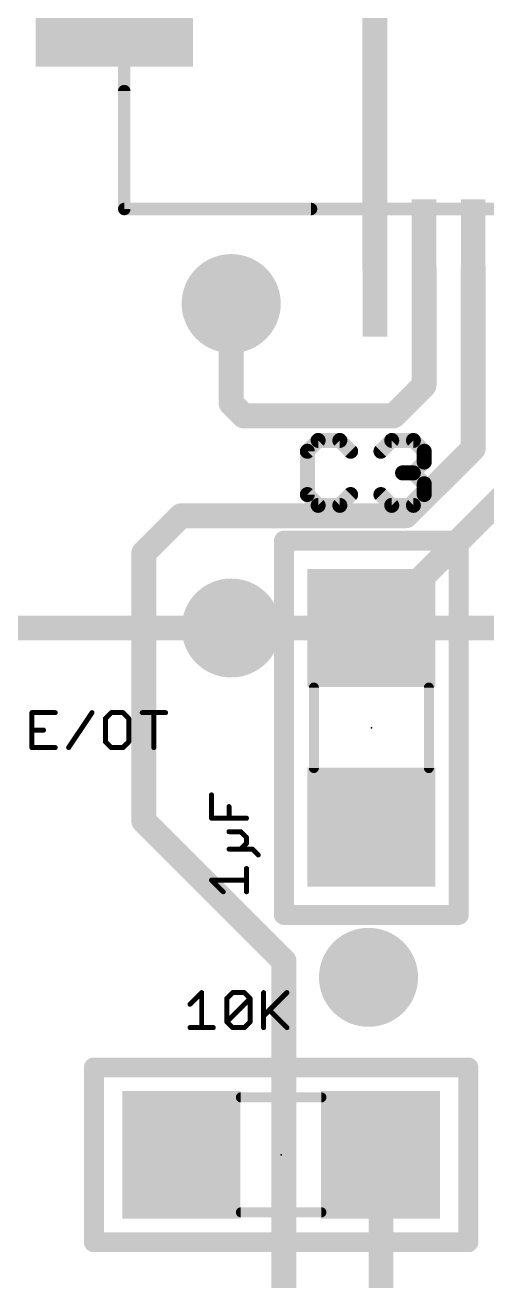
# Model space of a CAD drawing. Extents: x 0 to 40, y -0.1 to 39.1.
# Drawn here: x 14.16 to 18.86, y 18.12 to 30.9 of the extents above; entities that cross this region are included whole.
import ezdxf

# ---------------------------------------------------------------- set-up
doc = ezdxf.new("R2010")
doc.units = 0
for name, color, linetype in [('1', 12, 'CONTINUOUS'), ('16', 132, 'CONTINUOUS'), ('18', 110, 'CONTINUOUS'), ('21', 40, 'CONTINUOUS'), ('23', 53, 'CONTINUOUS'), ('25', 253, 'CONTINUOUS'), ('27', 253, 'CONTINUOUS'), ('51', 253, 'CONTINUOUS')]:
    doc.layers.add(name, color=color, linetype=linetype)

# ---------------------------------------------------------------- blocks, each defined once
blk = doc.blocks.new('RECT')
blk.add_solid([(-0.5, -0.5), (0.5, -0.5), (-0.5, 0.5), (0.5, 0.5)])
blk = doc.blocks.new('ROUNDV')
at = {"const_width": 0.5}
blk.add_lwpolyline([(0, -0.25, 1), (0, 0.25, 1), (0, -0.25)], format="xyb", dxfattribs=at)

msp = doc.modelspace()

# ---------------------------------------------------------------- linework, layer by layer
at = {"layer": '1', "const_width": 0.254}
for points in [[(17.718, 28.43), (17.718, 32.701)], [(18.218, 28.43), (18.218, 27.235)], [(18.718, 28.43), (18.718, 26.592)], [(16.256, 27.051), (16.256, 28.067)], [(18.218, 27.235), (17.907, 26.924)], [(16.383, 26.924), (16.256, 27.051)], [(17.907, 26.924), (16.383, 26.924)], [(18.718, 26.592), (18.034, 25.908)], [(19.218, 26.301), (17.682, 24.765)], [(15.367, 25.527), (15.748, 25.908)], [(15.748, 25.908), (18.034, 25.908)], [(15.367, 22.801), (15.367, 25.527)], [(17.682, 24.765), (16.256, 24.765)], [(15.367, 22.801), (16.793, 21.375)], [(16.793, 21.375), (16.793, 15.554)], [(17.78, 17.78), (17.78, 19.402)]]:
    msp.add_lwpolyline(points, dxfattribs=at)
at = {"layer": '1', "const_width": 0.127}
for points in [[(18.2815, 28.43, 1), (18.1545, 28.43)], [(18.7815, 28.43, 1), (18.6545, 28.43)], [(17.6545, 28.43, 1), (17.7815, 28.43)], [(16.3195, 28.067, 1), (16.1925, 28.067)], [(18.2629, 27.1901, 1), (18.1731, 27.2799)], [(18.1545, 27.235, 1), (18.2815, 27.235)], [(16.3009, 27.0959, 1), (16.2111, 27.0061)], [(16.1925, 27.051, 1), (16.3195, 27.051)], [(16.383, 26.9875, 1), (16.383, 26.8605)], [(16.3381, 26.8791, 1), (16.4279, 26.9689)], [(17.8621, 26.9689, 1), (17.9519, 26.8791)], [(17.907, 26.8605, 1), (17.907, 26.9875)], [(18.7629, 26.5471, 1), (18.6731, 26.6369)], [(18.6545, 26.592, 1), (18.7815, 26.592)], [(15.748, 25.9715, 1), (15.748, 25.8445)], [(15.7929, 25.8631, 1), (15.7031, 25.9529)], [(17.9891, 25.9529, 1), (18.0789, 25.8631)], [(18.034, 25.8445, 1), (18.034, 25.9715)], [(15.4305, 25.527, 1), (15.3035, 25.527)], [(15.3221, 25.5719, 1), (15.4119, 25.4821)], [(16.256, 24.8285, 1), (16.256, 24.7015)], [(17.6371, 24.8099, 1), (17.7269, 24.7201)], [(17.682, 24.7015, 1), (17.682, 24.8285)], [(15.4119, 22.8459, 1), (15.3221, 22.7561)], [(15.3035, 22.801, 1), (15.4305, 22.801)], [(16.8565, 21.375, 1), (16.7295, 21.375)], [(16.7481, 21.3301, 1), (16.8379, 21.4199)], [(17.8435, 19.402, 1), (17.7165, 19.402)]]:
    msp.add_lwpolyline(points, format="xyb", dxfattribs=at)
at = {"layer": '16', "const_width": 0.254}
for points in [[(16.256, 24.765), (13.175, 24.765)], [(21.717, 24.765), (16.256, 24.765)]]:
    msp.add_lwpolyline(points, dxfattribs=at)
at = {"layer": '16', "const_width": 0.127}
for points in [[(16.256, 24.8285, 1), (16.256, 24.7015)], [(16.256, 24.7015, 1), (16.256, 24.8285)]]:
    msp.add_lwpolyline(points, format="xyb", dxfattribs=at)
at = {"layer": '21'}
for points, const_width in [([(15.168, 29.03), (15.168, 30.23)], 0.127), ([(17.068, 29.03), (15.168, 29.03)], 0.127), ([(16.793, 21.844), (16.793, 25.654)], 0.2032), ([(16.793, 25.654), (18.571, 25.654)], 0.2032), ([(18.571, 25.654), (18.571, 21.844)], 0.2032), ([(18.571, 21.844), (16.793, 21.844)], 0.2032), ([(14.859, 20.291), (18.669, 20.291)], 0.2032), ([(14.859, 18.513), (14.859, 20.291)], 0.2032), ([(18.669, 20.291), (18.669, 18.513)], 0.2032), ([(18.669, 18.513), (14.859, 18.513)], 0.2032)]:
    msp.add_lwpolyline(points, dxfattribs=dict(at, const_width=const_width))
for points, const_width in [([(15.1998, 30.23, 1), (15.1363, 30.23)], 0.0635), ([(15.168, 29.0617, 1), (15.168, 28.9983)], 0.0635), ([(15.1363, 29.03, 1), (15.1998, 29.03)], 0.0635), ([(17.068, 28.9983, 1), (17.068, 29.0617)], 0.0635), ([(16.8438, 25.654, 1), (16.7422, 25.654)], 0.1016), ([(16.793, 25.7048, 1), (16.793, 25.6032)], 0.1016), ([(18.6218, 25.654, 1), (18.5202, 25.654)], 0.1016), ([(18.571, 25.6032, 1), (18.571, 25.7048)], 0.1016), ([(16.793, 21.8948, 1), (16.793, 21.7932)], 0.1016), ([(16.7422, 21.844, 1), (16.8438, 21.844)], 0.1016), ([(18.5202, 21.844, 1), (18.6218, 21.844)], 0.1016), ([(18.571, 21.7932, 1), (18.571, 21.8948)], 0.1016), ([(14.859, 20.3418, 1), (14.859, 20.2402)], 0.1016), ([(14.9098, 20.291, 1), (14.8082, 20.291)], 0.1016), ([(18.7198, 20.291, 1), (18.6182, 20.291)], 0.1016), ([(18.669, 20.2402, 1), (18.669, 20.3418)], 0.1016), ([(14.859, 18.5638, 1), (14.859, 18.4622)], 0.1016), ([(14.8082, 18.513, 1), (14.9098, 18.513)], 0.1016), ([(18.6182, 18.513, 1), (18.7198, 18.513)], 0.1016), ([(18.669, 18.4622, 1), (18.669, 18.5638)], 0.1016)]:
    msp.add_lwpolyline(points, format="xyb", dxfattribs=dict(at, const_width=const_width))
at = {"layer": '23'}
for p in [(17.682, 23.749), (16.764, 19.402)]:
    msp.add_point(p, dxfattribs=at)
at = {"layer": '25', "const_width": 0.1524}
for points in [[(17.1409, 26.6742), (17.0307, 26.564)], [(17.3612, 26.6742), (17.1409, 26.6742)], [(17.4713, 26.564), (17.3612, 26.6742)], [(17.7791, 26.564), (17.8893, 26.6742)], [(17.8893, 26.6742), (18.1096, 26.6742)], [(18.1096, 26.6742), (18.2198, 26.564)], [(17.0307, 26.564), (17.0307, 26.1234)], [(18.2198, 26.564), (18.2198, 26.4538)], [(18.2198, 26.4538), (18.1096, 26.3437)], [(18.1096, 26.3437), (17.9994, 26.3437)], [(18.1096, 26.3437), (18.2198, 26.2335)], [(18.2198, 26.2335), (18.2198, 26.1234)], [(17.0307, 26.1234), (17.1409, 26.0132)], [(17.1409, 26.0132), (17.3612, 26.0132)], [(17.3612, 26.0132), (17.4713, 26.1234)], [(17.8893, 26.0132), (17.7791, 26.1234)], [(18.1096, 26.0132), (17.8893, 26.0132)], [(18.2198, 26.1234), (18.1096, 26.0132)]]:
    msp.add_lwpolyline(points, dxfattribs=at)
at = {"layer": '25', "const_width": 0.0762}
for points in [[(17.1409, 26.7123, 1), (17.1409, 26.6361)], [(17.1678, 26.6472, 1), (17.1139, 26.7011)], [(17.3881, 26.7011, 1), (17.3342, 26.6472)], [(17.3612, 26.6361, 1), (17.3612, 26.7123)], [(17.8893, 26.7123, 1), (17.8893, 26.6361)], [(17.9162, 26.6472, 1), (17.8623, 26.7011)], [(18.1365, 26.7011, 1), (18.0827, 26.6472)], [(18.1096, 26.6361, 1), (18.1096, 26.7123)], [(17.0688, 26.564, 1), (16.9926, 26.564)], [(17.0038, 26.5909, 1), (17.0576, 26.5371)], [(17.4444, 26.5371, 1), (17.4983, 26.5909)], [(17.7522, 26.5909, 1), (17.8061, 26.5371)], [(18.2579, 26.564, 1), (18.1817, 26.564)], [(18.1928, 26.5371, 1), (18.2467, 26.5909)], [(18.1817, 26.4538, 1), (18.2579, 26.4538)], [(18.2467, 26.4269, 1), (18.1928, 26.4808)], [(17.9994, 26.3818, 1), (17.9994, 26.3056)], [(18.1365, 26.3706, 1), (18.0827, 26.3167)], [(18.0827, 26.3706, 1), (18.1365, 26.3167)], [(18.1096, 26.3056, 1), (18.1096, 26.3818)], [(18.2579, 26.2335, 1), (18.1817, 26.2335)], [(18.1928, 26.2066, 1), (18.2467, 26.2605)], [(17.0576, 26.1503, 1), (17.0038, 26.0964)], [(16.9926, 26.1234, 1), (17.0688, 26.1234)], [(17.1409, 26.0513, 1), (17.1409, 25.9751)], [(17.1139, 25.9863, 1), (17.1678, 26.0401)], [(17.3342, 26.0401, 1), (17.3881, 25.9863)], [(17.3612, 25.9751, 1), (17.3612, 26.0513)], [(17.4983, 26.0964, 1), (17.4444, 26.1503)], [(17.8061, 26.1503, 1), (17.7522, 26.0964)], [(17.8893, 26.0513, 1), (17.8893, 25.9751)], [(17.8623, 25.9863, 1), (17.9162, 26.0401)], [(18.0827, 26.0401, 1), (18.1365, 25.9863)], [(18.1096, 25.9751, 1), (18.1096, 26.0513)], [(18.1817, 26.1234, 1), (18.2579, 26.1234)], [(18.2467, 26.0964, 1), (18.1928, 26.1503)]]:
    msp.add_lwpolyline(points, format="xyb", dxfattribs=at)
at = {"layer": '27', "const_width": 0.0508}
for points in [[(14.4654, 23.9033), (14.2281, 23.9033)], [(14.2281, 23.9033), (14.2281, 23.5474)], [(14.6023, 23.5474), (14.8396, 23.9033)], [(15.0358, 23.9033), (14.9765, 23.844)], [(15.1544, 23.9033), (15.0358, 23.9033)], [(15.2138, 23.844), (15.1544, 23.9033)], [(15.3507, 23.9033), (15.588, 23.9033)], [(15.4693, 23.5474), (15.4693, 23.9033)], [(14.9765, 23.844), (14.9765, 23.6067)], [(15.2138, 23.6067), (15.2138, 23.844)], [(14.2281, 23.7254), (14.3467, 23.7254)], [(14.2281, 23.5474), (14.4654, 23.5474)], [(14.9765, 23.6067), (15.0358, 23.5474)], [(15.0358, 23.5474), (15.1544, 23.5474)], [(15.1544, 23.5474), (15.2138, 23.6067)], [(16.0561, 22.8286), (16.0561, 23.0659)], [(16.234, 22.8286), (16.234, 22.9472)], [(16.412, 22.8286), (16.0561, 22.8286)], [(16.3527, 22.6917), (16.234, 22.6917)], [(16.412, 22.6323), (16.3527, 22.6917)], [(16.412, 22.573), (16.412, 22.6323)], [(16.234, 22.5137), (16.3527, 22.5137)], [(16.3527, 22.5137), (16.412, 22.573)], [(16.3527, 22.5137), (16.4713, 22.5137)], [(16.4713, 22.5137), (16.5306, 22.4544)], [(16.412, 22.0802), (16.412, 22.3174)], [(16.1747, 22.0802), (16.0561, 22.1988)], [(16.0561, 22.1988), (16.412, 22.1988)], [(15.837, 20.9347), (15.9556, 21.0533)], [(15.9556, 21.0533), (15.9556, 20.6974)], [(16.2112, 20.994), (16.2705, 21.0533)], [(16.2112, 20.7567), (16.2112, 20.994)], [(16.2112, 20.7567), (16.4485, 20.994)], [(16.2705, 21.0533), (16.3892, 21.0533)], [(16.3892, 21.0533), (16.4485, 20.994)], [(16.4485, 20.994), (16.4485, 20.7567)], [(16.5854, 21.0533), (16.5854, 20.6974)], [(16.5854, 20.816), (16.8227, 21.0533)], [(16.6447, 20.8754), (16.8227, 20.6974)], [(15.837, 20.6974), (16.0743, 20.6974)], [(16.2705, 20.6974), (16.2112, 20.7567)], [(16.3892, 20.6974), (16.2705, 20.6974)], [(16.4485, 20.7567), (16.3892, 20.6974)]]:
    msp.add_lwpolyline(points, dxfattribs=at)
at = {"layer": '27', "const_width": 0.0254}
for points in [[(14.2281, 23.916, 1), (14.2281, 23.8906)], [(14.2408, 23.9033, 1), (14.2154, 23.9033)], [(14.4654, 23.8906, 1), (14.4654, 23.916)], [(14.8501, 23.8963, 1), (14.829, 23.9103)], [(15.0358, 23.916, 1), (15.0358, 23.8906)], [(15.0448, 23.8943, 1), (15.0268, 23.9123)], [(15.1634, 23.9123, 1), (15.1455, 23.8943)], [(15.1544, 23.8906, 1), (15.1544, 23.916)], [(15.3507, 23.916, 1), (15.3507, 23.8906)], [(15.482, 23.9033, 1), (15.4566, 23.9033)], [(15.588, 23.8906, 1), (15.588, 23.916)], [(14.9892, 23.844, 1), (14.9638, 23.844)], [(14.9675, 23.853, 1), (14.9855, 23.835)], [(15.2265, 23.844, 1), (15.2011, 23.844)], [(15.2048, 23.835, 1), (15.2227, 23.853)], [(14.2281, 23.7381, 1), (14.2281, 23.7127)], [(14.3467, 23.7127, 1), (14.3467, 23.7381)], [(14.2281, 23.5601, 1), (14.2281, 23.5347)], [(14.2154, 23.5474, 1), (14.2408, 23.5474)], [(14.4654, 23.5347, 1), (14.4654, 23.5601)], [(14.5917, 23.5544, 1), (14.6129, 23.5404)], [(14.9855, 23.6157, 1), (14.9675, 23.5977)], [(14.9638, 23.6067, 1), (14.9892, 23.6067)], [(15.0358, 23.5601, 1), (15.0358, 23.5347)], [(15.0268, 23.5384, 1), (15.0448, 23.5564)], [(15.1455, 23.5564, 1), (15.1634, 23.5384)], [(15.1544, 23.5347, 1), (15.1544, 23.5601)], [(15.2011, 23.6067, 1), (15.2265, 23.6067)], [(15.2227, 23.5977, 1), (15.2048, 23.6157)], [(15.4566, 23.5474, 1), (15.482, 23.5474)], [(16.0688, 23.0659, 1), (16.0434, 23.0659)], [(16.2467, 22.9472, 1), (16.2214, 22.9472)], [(16.0561, 22.8413, 1), (16.0561, 22.8159)], [(16.0434, 22.8286, 1), (16.0688, 22.8286)], [(16.2214, 22.8286, 1), (16.2467, 22.8286)], [(16.412, 22.8159, 1), (16.412, 22.8413)], [(16.234, 22.7044, 1), (16.234, 22.679)], [(16.3617, 22.7006, 1), (16.3437, 22.6827)], [(16.3527, 22.679, 1), (16.3527, 22.7044)], [(16.4247, 22.6323, 1), (16.3993, 22.6323)], [(16.403, 22.6234, 1), (16.421, 22.6413)], [(16.234, 22.5264, 1), (16.234, 22.501)], [(16.3527, 22.5264, 1), (16.3527, 22.501)], [(16.3437, 22.5227, 1), (16.3617, 22.5047)], [(16.3527, 22.501, 1), (16.3527, 22.5264)], [(16.3993, 22.573, 1), (16.4247, 22.573)], [(16.421, 22.564, 1), (16.403, 22.582)], [(16.4803, 22.5227, 1), (16.4623, 22.5047)], [(16.4713, 22.501, 1), (16.4713, 22.5264)], [(16.5217, 22.4454, 1), (16.5396, 22.4634)], [(16.4247, 22.3174, 1), (16.3993, 22.3174)], [(16.0651, 22.2078, 1), (16.0471, 22.1898)], [(16.0561, 22.2115, 1), (16.0561, 22.1861)], [(16.412, 22.1861, 1), (16.412, 22.2115)], [(16.1658, 22.0712, 1), (16.1837, 22.0892)], [(16.3993, 22.0802, 1), (16.4247, 22.0802)], [(15.9683, 21.0533, 1), (15.9429, 21.0533)], [(15.9646, 21.0443, 1), (15.9467, 21.0623)], [(16.2239, 20.994, 1), (16.1985, 20.994)], [(16.2022, 21.003, 1), (16.2202, 20.985)], [(16.2705, 21.066, 1), (16.2705, 21.0406)], [(16.2795, 21.0443, 1), (16.2615, 21.0623)], [(16.3981, 21.0623, 1), (16.3802, 21.0443)], [(16.3892, 21.0406, 1), (16.3892, 21.066)], [(16.4612, 20.994, 1), (16.4358, 20.994)], [(16.4575, 20.985, 1), (16.4395, 21.003)], [(16.4395, 20.985, 1), (16.4575, 21.003)], [(16.5981, 21.0533, 1), (16.5727, 21.0533)], [(16.8317, 21.0443, 1), (16.8137, 21.0623)], [(15.828, 20.9436, 1), (15.846, 20.9257)], [(16.5764, 20.825, 1), (16.5944, 20.8071)], [(16.6537, 20.8843, 1), (16.6357, 20.8664)], [(15.837, 20.7101, 1), (15.837, 20.6847)], [(15.9429, 20.6974, 1), (15.9683, 20.6974)], [(16.0743, 20.6847, 1), (16.0743, 20.7101)], [(16.2202, 20.7657, 1), (16.2022, 20.7477)], [(16.2022, 20.7657, 1), (16.2202, 20.7477)], [(16.1985, 20.7567, 1), (16.2239, 20.7567)], [(16.2705, 20.7101, 1), (16.2705, 20.6847)], [(16.2615, 20.6884, 1), (16.2795, 20.7064)], [(16.3802, 20.7064, 1), (16.3981, 20.6884)], [(16.3892, 20.6847, 1), (16.3892, 20.7101)], [(16.4358, 20.7567, 1), (16.4612, 20.7567)], [(16.4575, 20.7477, 1), (16.4395, 20.7657)], [(16.5727, 20.6974, 1), (16.5981, 20.6974)], [(16.8137, 20.6884, 1), (16.8317, 20.7064)]]:
    msp.add_lwpolyline(points, format="xyb", dxfattribs=at)
at = {"layer": '51'}
for points, const_width in [([(15.168, 29.03), (15.168, 33.43)], 0.127), ([(24.768, 29.03), (15.168, 29.03)], 0.127), ([(17.097, 24.159), (17.097, 23.339)], 0.1016), ([(18.267, 24.159), (18.267, 23.339)], 0.1016), ([(16.354, 19.987), (17.174, 19.987)], 0.1016), ([(16.354, 18.817), (17.174, 18.817)], 0.1016)]:
    msp.add_lwpolyline(points, dxfattribs=dict(at, const_width=const_width))
for points, const_width in [([(15.168, 29.0617, 1), (15.168, 28.9983)], 0.0635), ([(15.1363, 29.03, 1), (15.1998, 29.03)], 0.0635), ([(17.1224, 24.159, 1), (17.0716, 24.159)], 0.0508), ([(18.2924, 24.159, 1), (18.2416, 24.159)], 0.0508), ([(17.0716, 23.339, 1), (17.1224, 23.339)], 0.0508), ([(18.2416, 23.339, 1), (18.2924, 23.339)], 0.0508), ([(16.354, 20.0124, 1), (16.354, 19.9616)], 0.0508), ([(17.174, 19.9616, 1), (17.174, 20.0124)], 0.0508), ([(16.354, 18.8424, 1), (16.354, 18.7916)], 0.0508), ([(17.174, 18.7916, 1), (17.174, 18.8424)], 0.0508)]:
    msp.add_lwpolyline(points, format="xyb", dxfattribs=dict(at, const_width=const_width))

# ---------------------------------------------------------------- block references
at = {"layer": '1'}
for p, xscale, yscale, rotation in [((15.068, 31.58), 1.6, 2.2, 180), ((17.718, 28.43), 0.25, 1.4, 180), ((18.218, 28.43), 0.25, 1.4, 180), ((18.718, 28.43), 0.25, 1.4, 180), ((17.682, 24.765), 1.2, 1.3, 270), ((17.682, 22.733), 1.2, 1.3, 270)]:
    msp.add_blockref('RECT', p, dxfattribs=dict(at, xscale=xscale, yscale=yscale, rotation=rotation))
at = {"layer": '1', "xscale": 1.2, "yscale": 1.3}
for p in [(15.748, 19.402), (17.78, 19.402)]:
    msp.add_blockref('RECT', p, dxfattribs=at)
at = {"layer": '18', "xscale": 1.008, "yscale": 1.008}
for p in [(16.256, 28.067), (16.256, 28.067), (16.256, 24.765), (16.256, 24.765), (17.653, 21.209), (17.653, 21.209)]:
    msp.add_blockref('ROUNDV', p, dxfattribs=at)
at = {"layer": '51', "xscale": 0.65, "yscale": 1.3, "rotation": 270}
for p in [(17.682, 24.4908), (17.682, 23.0176)]:
    msp.add_blockref('RECT', p, dxfattribs=at)
at = {"layer": '51', "xscale": 0.65, "yscale": 1.3}
for p in [(16.0222, 19.402), (17.4954, 19.402)]:
    msp.add_blockref('RECT', p, dxfattribs=at)

doc.saveas('drawing.dxf')
